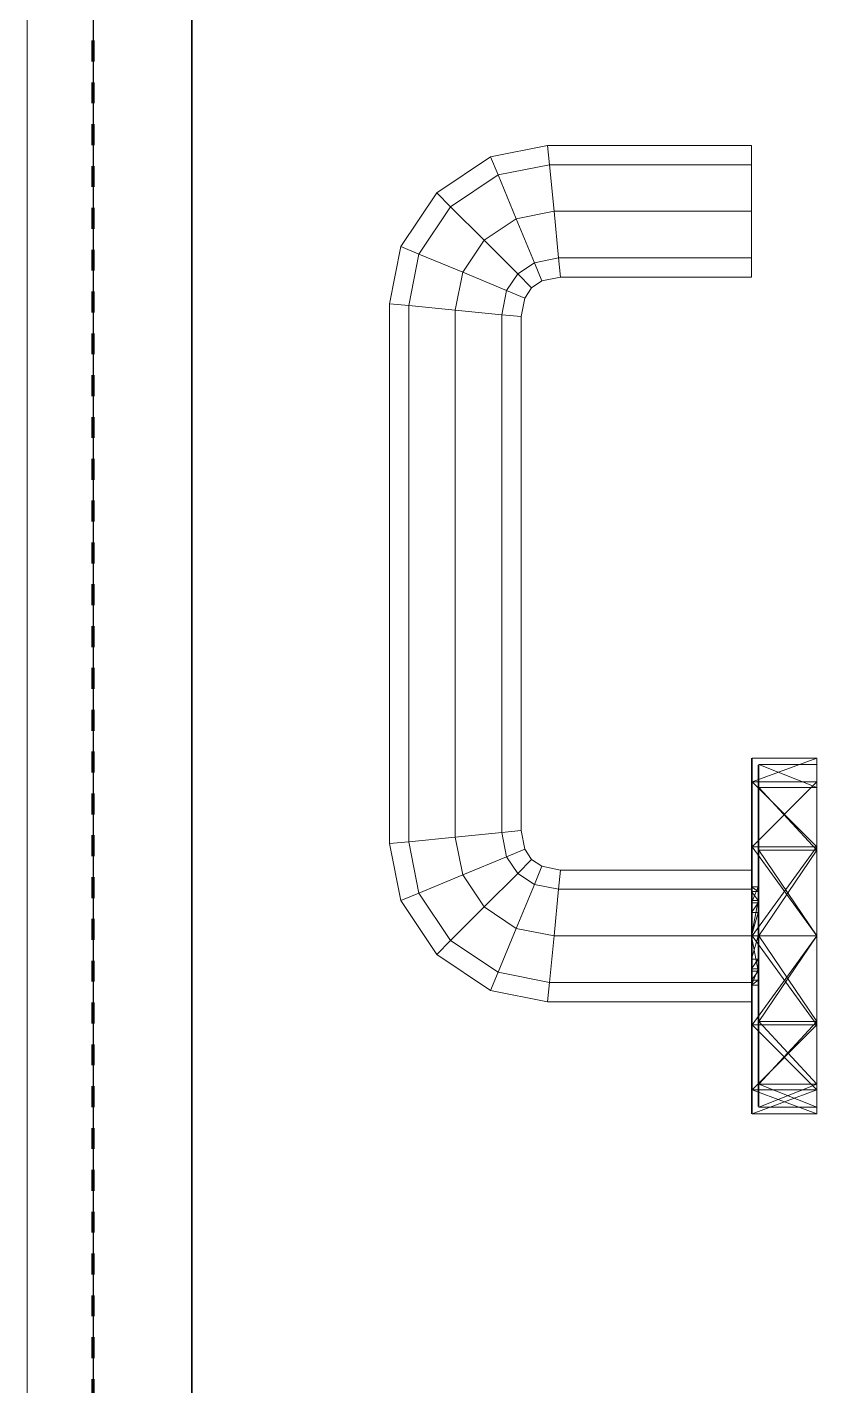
# Model space of a CAD drawing. Header units: millimetres. Extents: x -5300 to 98858, y -5196 to 93886.
# Drawn here: x 44705 to 44824.9, y 80933.7 to 81140 of the extents above; entities that cross this region are included whole.
import ezdxf

# ---------------------------------------------------------------- set-up
doc = ezdxf.new("R2010")
doc.units = ezdxf.units.MM
doc.linetypes.add('Штрих', pattern=[6.35, 3.175, -3.175])
doc.linetypes.add('Штрих_2_', pattern=[6.35, 3.175, -3.175])
for name, color, linetype, lineweight, true_color in [('_Разделитель помещений_', 4, 'Штрих', 70, 0x00ffff), ('Двери', 7, 'Continuous', 18, 0x7f7f7f), ('Стены', 7, 'Continuous', 18, 0x7f7f7f), ('Стены разрез', 7, 'Continuous', 50, 0x7f7f7f)]:
    doc.layers.add(name, color=color, linetype=linetype, lineweight=lineweight, true_color=true_color)

# ---------------------------------------------------------------- blocks, each defined once
blk = doc.blocks.new('СТВ_Перегородка_Кирпич 210889 - СТВ_Перегородка_Кирпич 210889-248465-Подвал')
at = {"layer": 'Стены', "color": 254, "true_color": 0xd4d4d4}
for p, q in [((44715, 80240), (44715, 81940)), ((44730, 80240), (44730, 81940)), ((44730, 81940), (44730, 80240))]:
    blk.add_line(p, q, dxfattribs=at)
at = {"layer": 'Стены разрез', "color": 254, "lineweight": 25, "true_color": 0xd4d4d4}
for p, q in [((44730, 87350), (44730, 79190)), ((44715, 84030), (44715, 79310)), ((44730, 79310), (44730, 84030))]:
    blk.add_line(p, q, dxfattribs=at)
blk = doc.blocks.new('Дп-10 211017 - Дп-10-248540-Подвал')
at = {"layer": 'Двери', "color": 254, "true_color": 0xd4d4d4}
for p, q in [((44705, 80240), (44705, 81940)), ((44705, 81940), (44705, 80240)), ((44715, 81940), (44715, 80240)), ((44715, 80240), (44715, 81940)), ((44715, 81940), (44715, 80240)), ((44715, 80240), (44715, 81940)), ((44705, 81840), (44705, 80340)), ((44705, 80340), (44705, 81840)), ((44715, 81840), (44715, 80340)), ((44715, 80340), (44715, 81840)), ((44715, 80340), (44715, 81840)), ((44715, 81840), (44715, 80340)), ((44775.36, 81120.28), (44784.02, 81122)), ((44784.02, 81122), (44775.36, 81120.28)), ((44784.02, 81122), (44784.3, 81119.07)), ((44784.3, 81119.07), (44784.02, 81122)), ((44784.02, 81122), (44815, 81122)), ((44784.3, 81119.07), (44784.02, 81122)), ((44815, 81122), (44784.02, 81122)), ((44784.02, 81122), (44784.3, 81119.07)), ((44815, 81122), (44815, 81119.07)), ((44815, 81119.07), (44815, 81122)), ((44815, 81122), (44815, 81119.07)), ((44815, 81119.07), (44815, 81122)), ((44767.18, 81114.82), (44775.36, 81120.28)), ((44775.36, 81120.28), (44767.18, 81114.82)), ((44775.36, 81120.28), (44776.5, 81117.52)), ((44776.5, 81117.52), (44775.36, 81120.28)), ((44776.5, 81117.52), (44775.36, 81120.28)), ((44775.36, 81120.28), (44776.5, 81117.52)), ((44784.3, 81119.07), (44776.5, 81117.52)), ((44776.5, 81117.52), (44784.3, 81119.07)), ((44776.5, 81117.52), (44784.3, 81119.07)), ((44784.3, 81119.07), (44776.5, 81117.52)), ((44815, 81119.07), (44784.3, 81119.07)), ((44784.3, 81119.07), (44785, 81112)), ((44785, 81112), (44784.3, 81119.07)), ((44784.3, 81119.07), (44815, 81119.07)), ((44784.3, 81119.07), (44815, 81119.07)), ((44785, 81112), (44784.3, 81119.07)), ((44815, 81119.07), (44784.3, 81119.07)), ((44784.3, 81119.07), (44785, 81112)), ((44815, 81119.07), (44815, 81112)), ((44815, 81112), (44815, 81119.07)), ((44815, 81119.07), (44815, 81112)), ((44815, 81112), (44815, 81119.07)), ((44776.5, 81117.52), (44769.3, 81112.7)), ((44769.3, 81112.7), (44776.5, 81117.52)), ((44769.3, 81112.7), (44776.5, 81117.52)), ((44776.5, 81117.52), (44769.3, 81112.7)), ((44776.5, 81117.52), (44779.26, 81110.86)), ((44779.26, 81110.86), (44776.5, 81117.52)), ((44779.26, 81110.86), (44776.5, 81117.52)), ((44776.5, 81117.52), (44779.26, 81110.86)), ((44761.72, 81106.64), (44767.18, 81114.82)), ((44767.18, 81114.82), (44761.72, 81106.64)), ((44767.18, 81114.82), (44769.3, 81112.7)), ((44769.3, 81112.7), (44767.18, 81114.82)), ((44769.3, 81112.7), (44767.18, 81114.82)), ((44767.18, 81114.82), (44769.3, 81112.7)), ((44769.3, 81112.7), (44764.48, 81105.5)), ((44764.48, 81105.5), (44769.3, 81112.7)), ((44764.48, 81105.5), (44769.3, 81112.7)), ((44769.3, 81112.7), (44764.48, 81105.5)), ((44769.3, 81112.7), (44774.39, 81107.61)), ((44774.39, 81107.61), (44769.3, 81112.7)), ((44774.39, 81107.61), (44769.3, 81112.7)), ((44769.3, 81112.7), (44774.39, 81107.61)), ((44779.26, 81110.86), (44774.39, 81107.61)), ((44774.39, 81107.61), (44779.26, 81110.86)), ((44774.39, 81107.61), (44779.26, 81110.86)), ((44779.26, 81110.86), (44774.39, 81107.61)), ((44785, 81112), (44779.26, 81110.86)), ((44779.26, 81110.86), (44785, 81112)), ((44779.26, 81110.86), (44785, 81112)), ((44785, 81112), (44779.26, 81110.86)), ((44779.26, 81110.86), (44782.02, 81104.2)), ((44782.02, 81104.2), (44779.26, 81110.86)), ((44782.02, 81104.2), (44779.26, 81110.86)), ((44779.26, 81110.86), (44782.02, 81104.2)), ((44815, 81112), (44785, 81112)), ((44785, 81112), (44785.7, 81104.93)), ((44785.7, 81104.93), (44785, 81112)), ((44785, 81112), (44815, 81112)), ((44815, 81112), (44785, 81112)), ((44785, 81112), (44785.7, 81104.93)), ((44785, 81112), (44815, 81112)), ((44785.7, 81104.93), (44785, 81112)), ((44815, 81112), (44815, 81104.93)), ((44815, 81104.93), (44815, 81112)), ((44815, 81104.93), (44815, 81112)), ((44815, 81112), (44815, 81104.93)), ((44760, 81097.98), (44761.72, 81106.64)), ((44761.72, 81106.64), (44760, 81097.98)), ((44761.72, 81106.64), (44764.48, 81105.5)), ((44764.48, 81105.5), (44761.72, 81106.64)), ((44764.48, 81105.5), (44761.72, 81106.64)), ((44761.72, 81106.64), (44764.48, 81105.5)), ((44774.39, 81107.61), (44771.14, 81102.74)), ((44771.14, 81102.74), (44774.39, 81107.61)), ((44771.14, 81102.74), (44774.39, 81107.61)), ((44774.39, 81107.61), (44771.14, 81102.74)), ((44774.39, 81107.61), (44779.49, 81102.51)), ((44779.49, 81102.51), (44774.39, 81107.61)), ((44779.49, 81102.51), (44774.39, 81107.61)), ((44774.39, 81107.61), (44779.49, 81102.51)), ((44764.48, 81105.5), (44762.93, 81097.7)), ((44762.93, 81097.7), (44764.48, 81105.5)), ((44762.93, 81097.7), (44764.48, 81105.5)), ((44764.48, 81105.5), (44762.93, 81097.7)), ((44764.48, 81105.5), (44771.14, 81102.74)), ((44771.14, 81102.74), (44764.48, 81105.5)), ((44771.14, 81102.74), (44764.48, 81105.5)), ((44764.48, 81105.5), (44771.14, 81102.74)), ((44782.02, 81104.2), (44779.49, 81102.51)), ((44779.49, 81102.51), (44782.02, 81104.2)), ((44779.49, 81102.51), (44782.02, 81104.2)), ((44782.02, 81104.2), (44779.49, 81102.51)), ((44785.7, 81104.93), (44782.02, 81104.2)), ((44782.02, 81104.2), (44785.7, 81104.93)), ((44782.02, 81104.2), (44785.7, 81104.93)), ((44785.7, 81104.93), (44782.02, 81104.2)), ((44782.02, 81104.2), (44783.16, 81101.44)), ((44783.16, 81101.44), (44782.02, 81104.2)), ((44783.16, 81101.44), (44782.02, 81104.2)), ((44782.02, 81104.2), (44783.16, 81101.44)), ((44785.7, 81104.93), (44815, 81104.93)), ((44815, 81104.93), (44785.7, 81104.93)), ((44785.7, 81104.93), (44785.98, 81102)), ((44785.7, 81104.93), (44815, 81104.93)), ((44785.98, 81102), (44785.7, 81104.93)), ((44815, 81104.93), (44785.7, 81104.93)), ((44785.7, 81104.93), (44785.98, 81102)), ((44785.98, 81102), (44785.7, 81104.93)), ((44815, 81104.93), (44815, 81102)), ((44815, 81102), (44815, 81104.93)), ((44815, 81102), (44815, 81104.93)), ((44815, 81104.93), (44815, 81102)), ((44771.14, 81102.74), (44770, 81097)), ((44770, 81097), (44771.14, 81102.74)), ((44770, 81097), (44771.14, 81102.74)), ((44771.14, 81102.74), (44770, 81097)), ((44771.14, 81102.74), (44777.8, 81099.98)), ((44777.8, 81099.98), (44771.14, 81102.74)), ((44777.8, 81099.98), (44771.14, 81102.74)), ((44771.14, 81102.74), (44777.8, 81099.98)), ((44779.49, 81102.51), (44777.8, 81099.98)), ((44777.8, 81099.98), (44779.49, 81102.51)), ((44777.8, 81099.98), (44779.49, 81102.51)), ((44779.49, 81102.51), (44777.8, 81099.98)), ((44779.49, 81102.51), (44781.6, 81100.4)), ((44781.6, 81100.4), (44779.49, 81102.51)), ((44781.6, 81100.4), (44779.49, 81102.51)), ((44779.49, 81102.51), (44781.6, 81100.4)), ((44785.98, 81102), (44783.16, 81101.44)), ((44783.16, 81101.44), (44785.98, 81102)), ((44785.98, 81102), (44815, 81102)), ((44815, 81102), (44785.98, 81102)), ((44777.8, 81099.98), (44777.07, 81096.3)), ((44777.07, 81096.3), (44777.8, 81099.98)), ((44777.07, 81096.3), (44777.8, 81099.98)), ((44777.8, 81099.98), (44777.07, 81096.3)), ((44777.8, 81099.98), (44780.56, 81098.84)), ((44780.56, 81098.84), (44777.8, 81099.98)), ((44780.56, 81098.84), (44777.8, 81099.98)), ((44777.8, 81099.98), (44780.56, 81098.84)), ((44781.6, 81100.4), (44780.56, 81098.84)), ((44780.56, 81098.84), (44781.6, 81100.4)), ((44783.16, 81101.44), (44781.6, 81100.4)), ((44781.6, 81100.4), (44783.16, 81101.44)), ((44760, 81016.02), (44760, 81097.98)), ((44760, 81097.98), (44762.93, 81097.7)), ((44762.93, 81097.7), (44760, 81097.98)), ((44760, 81097.98), (44760, 81016.02)), ((44762.93, 81097.7), (44760, 81097.98)), ((44760, 81097.98), (44762.93, 81097.7)), ((44762.93, 81097.7), (44762.93, 81016.3)), ((44762.93, 81016.3), (44762.93, 81097.7)), ((44762.93, 81016.3), (44762.93, 81097.7)), ((44762.93, 81097.7), (44770, 81097)), ((44770, 81097), (44762.93, 81097.7)), ((44762.93, 81097.7), (44762.93, 81016.3)), ((44770, 81097), (44762.93, 81097.7)), ((44762.93, 81097.7), (44770, 81097)), ((44780.56, 81098.84), (44780, 81096.02)), ((44780, 81096.02), (44780.56, 81098.84)), ((44770, 81097), (44770, 81017)), ((44770, 81017), (44770, 81097)), ((44770, 81017), (44770, 81097)), ((44770, 81097), (44777.07, 81096.3)), ((44777.07, 81096.3), (44770, 81097)), ((44770, 81097), (44770, 81017)), ((44777.07, 81096.3), (44770, 81097)), ((44770, 81097), (44777.07, 81096.3)), ((44777.07, 81096.3), (44777.07, 81017.7)), ((44777.07, 81017.7), (44777.07, 81096.3)), ((44777.07, 81017.7), (44777.07, 81096.3)), ((44777.07, 81096.3), (44780, 81096.02)), ((44780, 81096.02), (44777.07, 81096.3)), ((44777.07, 81096.3), (44777.07, 81017.7)), ((44780, 81096.02), (44777.07, 81096.3)), ((44777.07, 81096.3), (44780, 81096.02)), ((44780, 81096.02), (44780, 81017.98)), ((44780, 81017.98), (44780, 81096.02)), ((44815, 81025.38), (44815, 81029)), ((44815, 81029), (44815, 81025.38)), ((44815, 81015.5), (44815, 81029)), ((44815, 81025.3), (44815, 81028.9)), ((44815, 81028.9), (44815, 81025.3)), ((44815, 81007), (44815, 81028.9)), ((44815, 81007), (44815, 81028.9)), ((44815, 81028.9), (44815, 81007)), ((44815.1, 81025.38), (44815.1, 81029)), ((44815.1, 81029), (44815.1, 81025.38)), ((44824.9, 81029), (44815.1, 81029)), ((44815.1, 81025.38), (44824.9, 81029)), ((44824.9, 81029), (44815.1, 81025.38)), ((44815.1, 81025.38), (44815.1, 81029)), ((44815.1, 81029), (44815.1, 81025.38)), ((44824.9, 81029), (44815.1, 81029)), ((44815.1, 81025.38), (44824.9, 81029)), ((44824.9, 81029), (44815.1, 81025.38)), ((44816, 81024.43), (44816, 81027.9)), ((44816, 81024.43), (44816, 81027.9)), ((44816, 81007), (44816, 81027.9)), ((44816, 81007), (44816, 81027.9)), ((44816, 81007), (44816, 81027.9)), ((44816.1, 81024.51), (44816.1, 81028)), ((44816.1, 81024.51), (44816.1, 81028)), ((44824.9, 81028), (44816.1, 81028)), ((44824.9, 81024.51), (44816.1, 81028)), ((44824.9, 81024.51), (44816.1, 81028)), ((44824.9, 81025.38), (44824.9, 81029)), ((44824.9, 81029), (44824.9, 81025.38)), ((44824.9, 81025.38), (44824.9, 81029)), ((44824.9, 81029), (44824.9, 81025.38)), ((44824.9, 81024.51), (44824.9, 81028)), ((44824.9, 81024.51), (44824.9, 81028)), ((44815, 81015.5), (44815, 81025.38)), ((44815, 81025.38), (44815, 81015.5)), ((44815, 81015.5), (44815, 81025.38)), ((44815, 81015.45), (44815, 81025.3)), ((44815, 81025.3), (44815, 81015.45)), ((44815, 81009.46), (44815, 81025.3)), ((44815, 81008.72), (44815, 81025.3)), ((44815, 81025.3), (44815, 81007)), ((44815, 81007), (44815, 81025.3)), ((44815, 81007), (44815, 81025.3)), ((44815.1, 81025.38), (44815.1, 81015.5)), ((44815.1, 81025.38), (44815.1, 81015.5)), ((44824.9, 81025.38), (44815.1, 81025.38)), ((44815.1, 81025.38), (44824.9, 81015.5)), ((44824.9, 81025.38), (44815.1, 81025.38)), ((44824.9, 81025.38), (44815.1, 81015.5)), ((44815.1, 81015.5), (44815.1, 81025.38)), ((44815.1, 81025.38), (44815.1, 81015.5)), ((44824.9, 81015.5), (44815.1, 81025.38)), ((44824.9, 81025.38), (44815.1, 81025.38)), ((44824.9, 81025.38), (44815.1, 81025.38)), ((44824.9, 81025.38), (44815.1, 81015.5)), ((44816, 81024.43), (44816, 81014.95)), ((44816, 81014.95), (44816, 81024.43)), ((44816, 81009.46), (44816, 81024.43)), ((44816, 81008.72), (44816, 81024.43)), ((44816, 81007), (44816, 81024.43)), ((44816, 81007), (44816, 81024.43)), ((44816, 81007), (44816, 81024.43)), ((44816.1, 81024.51), (44816.1, 81015)), ((44816.1, 81015), (44816.1, 81024.51)), ((44816.1, 81024.51), (44824.9, 81024.51)), ((44816.1, 81024.51), (44824.9, 81015)), ((44824.9, 81015), (44816.1, 81024.51)), ((44824.9, 81024.51), (44816.1, 81024.51)), ((44824.9, 81025.38), (44824.9, 81015.5)), ((44824.9, 81025.38), (44824.9, 81015.5)), ((44824.9, 81015.5), (44824.9, 81025.38)), ((44824.9, 81025.38), (44824.9, 81015.5)), ((44824.9, 81024.51), (44824.9, 81015)), ((44824.9, 81015), (44824.9, 81024.51)), ((44770, 81017), (44777.07, 81017.7)), ((44777.07, 81017.7), (44770, 81017)), ((44777.07, 81017.7), (44770, 81017)), ((44770, 81017), (44777.07, 81017.7)), ((44777.07, 81017.7), (44780, 81017.98)), ((44780, 81017.98), (44777.07, 81017.7)), ((44780, 81017.98), (44777.07, 81017.7)), ((44777.07, 81017.7), (44780, 81017.98)), ((44777.07, 81017.7), (44777.8, 81014.02)), ((44777.8, 81014.02), (44777.07, 81017.7)), ((44777.8, 81014.02), (44777.07, 81017.7)), ((44777.07, 81017.7), (44777.8, 81014.02)), ((44780, 81017.98), (44780.56, 81015.16)), ((44780.56, 81015.16), (44780, 81017.98)), ((44760, 81016.02), (44762.93, 81016.3)), ((44762.93, 81016.3), (44760, 81016.02)), ((44762.93, 81016.3), (44760, 81016.02)), ((44760, 81016.02), (44762.93, 81016.3)), ((44761.72, 81007.36), (44760, 81016.02)), ((44760, 81016.02), (44761.72, 81007.36)), ((44762.93, 81016.3), (44770, 81017)), ((44770, 81017), (44762.93, 81016.3)), ((44770, 81017), (44762.93, 81016.3)), ((44762.93, 81016.3), (44770, 81017)), ((44762.93, 81016.3), (44764.48, 81008.5)), ((44764.48, 81008.5), (44762.93, 81016.3)), ((44764.48, 81008.5), (44762.93, 81016.3)), ((44762.93, 81016.3), (44764.48, 81008.5)), ((44770, 81017), (44771.14, 81011.26)), ((44771.14, 81011.26), (44770, 81017)), ((44771.14, 81011.26), (44770, 81017)), ((44770, 81017), (44771.14, 81011.26)), ((44777.8, 81014.02), (44780.56, 81015.16)), ((44780.56, 81015.16), (44777.8, 81014.02)), ((44780.56, 81015.16), (44777.8, 81014.02)), ((44777.8, 81014.02), (44780.56, 81015.16)), ((44780.56, 81015.16), (44781.6, 81013.6)), ((44781.6, 81013.6), (44780.56, 81015.16)), ((44815, 81002), (44815, 81015.5)), ((44815, 81015.5), (44815, 81002)), ((44815, 81015.5), (44815, 81015.5)), ((44815, 81015.5), (44815, 80988.5)), ((44815, 81015.5), (44815, 80988.5)), ((44815, 81015.5), (44815, 80988.5)), ((44815, 81015.45), (44815, 81002)), ((44815, 81015.45), (44815, 81002)), ((44815, 81008.72), (44815, 81015.45)), ((44815, 81015.45), (44815, 81007.37)), ((44815, 81007), (44815, 81015.45)), ((44815, 81007), (44815, 81015.45)), ((44815, 81015.45), (44815, 81005.54)), ((44815.1, 81015.5), (44815.1, 81002)), ((44815.1, 81015.5), (44815.1, 81002)), ((44815.1, 81015.5), (44824.9, 81015.5)), ((44815.1, 81015.5), (44824.9, 81002)), ((44824.9, 81015.5), (44815.1, 81015.5)), ((44824.9, 81015.5), (44815.1, 81002)), ((44815.1, 81002), (44815.1, 81015.5)), ((44815.1, 81015.5), (44815.1, 81002)), ((44824.9, 81002), (44815.1, 81015.5)), ((44824.9, 81015.5), (44815.1, 81015.5)), ((44824.9, 81015.5), (44815.1, 81015.5)), ((44824.9, 81015.5), (44815.1, 81002)), ((44824.9, 81015.5), (44824.9, 81002)), ((44824.9, 81015.5), (44824.9, 81002)), ((44824.9, 81002), (44824.9, 81015.5)), ((44824.9, 81015.5), (44824.9, 81002)), ((44771.14, 81011.26), (44777.8, 81014.02)), ((44777.8, 81014.02), (44771.14, 81011.26)), ((44777.8, 81014.02), (44771.14, 81011.26)), ((44771.14, 81011.26), (44777.8, 81014.02)), ((44777.8, 81014.02), (44779.49, 81011.49)), ((44779.49, 81011.49), (44777.8, 81014.02)), ((44779.49, 81011.49), (44777.8, 81014.02)), ((44777.8, 81014.02), (44779.49, 81011.49)), ((44779.49, 81011.49), (44781.6, 81013.6)), ((44781.6, 81013.6), (44779.49, 81011.49)), ((44781.6, 81013.6), (44779.49, 81011.49)), ((44779.49, 81011.49), (44781.6, 81013.6)), ((44781.6, 81013.6), (44783.16, 81012.56)), ((44783.16, 81012.56), (44781.6, 81013.6)), ((44816, 81014.95), (44816, 81002)), ((44816, 81002), (44816, 81014.95)), ((44816, 81008.72), (44816, 81014.95)), ((44816, 81007.37), (44816, 81014.95)), ((44816, 81007), (44816, 81014.95)), ((44816, 81007), (44816, 81014.95)), ((44816, 81005.54), (44816, 81014.95)), ((44816.1, 81015), (44816.1, 81002)), ((44816.1, 81002), (44816.1, 81015)), ((44824.9, 81015), (44816.1, 81015)), ((44824.9, 81015), (44816.1, 81002)), ((44824.9, 81002), (44816.1, 81015)), ((44824.9, 81015), (44816.1, 81015)), ((44824.9, 81015), (44824.9, 81002)), ((44824.9, 81002), (44824.9, 81015)), ((44764.48, 81008.5), (44771.14, 81011.26)), ((44771.14, 81011.26), (44764.48, 81008.5)), ((44771.14, 81011.26), (44764.48, 81008.5)), ((44764.48, 81008.5), (44771.14, 81011.26)), ((44771.14, 81011.26), (44774.39, 81006.39)), ((44774.39, 81006.39), (44771.14, 81011.26)), ((44774.39, 81006.39), (44771.14, 81011.26)), ((44771.14, 81011.26), (44774.39, 81006.39)), ((44774.39, 81006.39), (44779.49, 81011.49)), ((44779.49, 81011.49), (44774.39, 81006.39)), ((44779.49, 81011.49), (44774.39, 81006.39)), ((44774.39, 81006.39), (44779.49, 81011.49)), ((44779.49, 81011.49), (44782.02, 81009.8)), ((44782.02, 81009.8), (44779.49, 81011.49)), ((44782.02, 81009.8), (44779.49, 81011.49)), ((44779.49, 81011.49), (44782.02, 81009.8)), ((44782.02, 81009.8), (44783.16, 81012.56)), ((44783.16, 81012.56), (44782.02, 81009.8)), ((44783.16, 81012.56), (44782.02, 81009.8)), ((44782.02, 81009.8), (44783.16, 81012.56)), ((44783.16, 81012.56), (44785.98, 81012)), ((44785.98, 81012), (44783.16, 81012.56)), ((44785.7, 81009.07), (44785.98, 81012)), ((44785.98, 81012), (44785.7, 81009.07)), ((44785.98, 81012), (44785.7, 81009.07)), ((44785.7, 81009.07), (44785.98, 81012)), ((44785.98, 81012), (44815, 81012)), ((44815, 81012), (44785.98, 81012)), ((44815, 81012), (44815, 81009.07)), ((44815, 81009.07), (44815, 81012)), ((44779.26, 81003.14), (44782.02, 81009.8)), ((44782.02, 81009.8), (44779.26, 81003.14)), ((44782.02, 81009.8), (44779.26, 81003.14)), ((44779.26, 81003.14), (44782.02, 81009.8)), ((44782.02, 81009.8), (44785.7, 81009.07)), ((44785.7, 81009.07), (44782.02, 81009.8)), ((44785.7, 81009.07), (44782.02, 81009.8)), ((44782.02, 81009.8), (44785.7, 81009.07)), ((44785, 81002), (44785.7, 81009.07)), ((44785.7, 81009.07), (44785, 81002)), ((44785.7, 81009.07), (44785, 81002)), ((44785, 81002), (44785.7, 81009.07)), ((44785.7, 81009.07), (44815, 81009.07)), ((44815, 81009.07), (44785.7, 81009.07)), ((44815, 81009.07), (44785.7, 81009.07)), ((44785.7, 81009.07), (44815, 81009.07)), ((44815, 81009.46), (44815, 81008.72)), ((44815, 81009.46), (44815, 81007)), ((44815, 81009.46), (44816, 81009.46)), ((44815, 81009.46), (44815, 81007)), ((44815, 81009.46), (44816, 81008.72)), ((44815, 81007), (44816, 81009.46)), ((44815, 81009.07), (44815, 81002)), ((44815, 81002), (44815, 81009.07)), ((44816, 81009.46), (44816, 81008.72)), ((44816, 81009.46), (44816, 81007)), ((44816, 81009.46), (44816, 81007)), ((44761.72, 81007.36), (44764.48, 81008.5)), ((44764.48, 81008.5), (44761.72, 81007.36)), ((44764.48, 81008.5), (44761.72, 81007.36)), ((44761.72, 81007.36), (44764.48, 81008.5)), ((44767.18, 80999.18), (44761.72, 81007.36)), ((44761.72, 81007.36), (44767.18, 80999.18)), ((44764.48, 81008.5), (44769.3, 81001.3)), ((44769.3, 81001.3), (44764.48, 81008.5)), ((44769.3, 81001.3), (44764.48, 81008.5)), ((44764.48, 81008.5), (44769.3, 81001.3)), ((44815, 81008.72), (44815, 81007.37)), ((44815, 81008.72), (44816, 81008.72)), ((44815, 81008.72), (44816, 81007.37)), ((44815, 81007.37), (44815, 81002)), ((44816, 81007.37), (44815, 81007.37)), ((44816, 81007.37), (44815, 81002)), ((44815, 81007.37), (44815, 81002)), ((44815, 81007), (44816, 81007)), ((44815, 81007), (44816, 81007)), ((44815, 81007), (44815, 81005.54)), ((44815, 81007), (44815, 81007)), ((44815, 81007), (44815, 81007)), ((44815, 81007), (44816, 81007)), ((44815, 81007), (44816, 81007)), ((44815, 81007), (44816, 81007)), ((44815, 81007), (44815, 81007)), ((44815, 81007), (44816, 81007)), ((44815, 81007), (44816, 81007)), ((44815, 81007), (44815, 81007)), ((44815, 81007), (44816, 81007)), ((44815, 81007), (44816, 81007)), ((44815, 81007), (44815, 81007)), ((44815, 81007), (44816, 81007)), ((44815, 81007), (44816, 81007)), ((44816, 81007), (44815, 81005.54)), ((44816, 81008.72), (44816, 81007.37)), ((44816, 81007.37), (44816, 81002)), ((44816, 81007.37), (44816, 81002)), ((44816, 81007), (44816, 81005.54)), ((44816, 81007), (44816, 81007)), ((44816, 81007), (44816, 81007)), ((44816, 81007), (44816, 81007)), ((44816, 81007), (44816, 81007)), ((44816, 81007), (44816, 81007)), ((44769.3, 81001.3), (44774.39, 81006.39)), ((44774.39, 81006.39), (44769.3, 81001.3)), ((44774.39, 81006.39), (44769.3, 81001.3)), ((44769.3, 81001.3), (44774.39, 81006.39)), ((44774.39, 81006.39), (44779.26, 81003.14)), ((44779.26, 81003.14), (44774.39, 81006.39)), ((44779.26, 81003.14), (44774.39, 81006.39)), ((44774.39, 81006.39), (44779.26, 81003.14)), ((44815, 81002), (44815, 81005.54)), ((44815, 81002), (44815, 81005.54)), ((44815, 81002), (44816, 81005.54)), ((44815, 81005.54), (44816, 81005.54)), ((44816, 81005.54), (44816, 81002)), ((44816, 81005.54), (44816, 81002)), ((44776.5, 80996.48), (44779.26, 81003.14)), ((44779.26, 81003.14), (44776.5, 80996.48)), ((44779.26, 81003.14), (44776.5, 80996.48)), ((44776.5, 80996.48), (44779.26, 81003.14)), ((44779.26, 81003.14), (44785, 81002)), ((44785, 81002), (44779.26, 81003.14)), ((44785, 81002), (44779.26, 81003.14)), ((44779.26, 81003.14), (44785, 81002)), ((44767.18, 80999.18), (44769.3, 81001.3)), ((44769.3, 81001.3), (44767.18, 80999.18)), ((44769.3, 81001.3), (44767.18, 80999.18)), ((44767.18, 80999.18), (44769.3, 81001.3)), ((44769.3, 81001.3), (44776.5, 80996.48)), ((44776.5, 80996.48), (44769.3, 81001.3)), ((44776.5, 80996.48), (44769.3, 81001.3)), ((44769.3, 81001.3), (44776.5, 80996.48)), ((44784.3, 80994.93), (44785, 81002)), ((44785, 81002), (44784.3, 80994.93)), ((44785, 81002), (44784.3, 80994.93)), ((44784.3, 80994.93), (44785, 81002)), ((44785, 81002), (44815, 81002)), ((44815, 81002), (44785, 81002)), ((44815, 81002), (44785, 81002)), ((44785, 81002), (44815, 81002)), ((44815, 81002), (44815, 80988.55)), ((44815, 81002), (44815, 80988.55)), ((44815, 81002), (44815, 80996.63)), ((44815, 81002), (44815, 80998.46)), ((44815, 81002), (44815, 81002)), ((44815, 81002), (44816, 81002)), ((44815, 81002), (44816, 80996.63)), ((44815, 81002), (44815, 80996.63)), ((44815, 81002), (44815, 81002)), ((44815, 81002), (44815, 80998.46)), ((44815, 81002), (44816, 81002)), ((44816, 81002), (44815, 80998.46)), ((44815, 81002), (44815, 80988.5)), ((44815, 81002), (44815, 80988.5)), ((44815, 81002), (44815, 80994.93)), ((44815, 80994.93), (44815, 81002)), ((44815.1, 81002), (44815.1, 80988.5)), ((44815.1, 81002), (44815.1, 80988.5)), ((44815.1, 81002), (44824.9, 81002)), ((44815.1, 81002), (44824.9, 80988.5)), ((44824.9, 81002), (44815.1, 81002)), ((44824.9, 81002), (44815.1, 80988.5)), ((44815.1, 80988.5), (44815.1, 81002)), ((44815.1, 81002), (44815.1, 80988.5)), ((44824.9, 80988.5), (44815.1, 81002)), ((44824.9, 81002), (44815.1, 81002)), ((44824.9, 81002), (44815.1, 81002)), ((44824.9, 81002), (44815.1, 80988.5)), ((44816, 81002), (44816, 80989.05)), ((44816, 81002), (44816, 80989.05)), ((44816, 81002), (44816, 80996.63)), ((44816, 81002), (44816, 80998.46)), ((44816, 81002), (44816, 81002)), ((44816, 81002), (44816, 80996.63)), ((44816, 81002), (44816, 81002)), ((44816, 81002), (44816, 80998.46)), ((44816.1, 81002), (44816.1, 80989)), ((44816.1, 81002), (44816.1, 80989)), ((44824.9, 81002), (44816.1, 81002)), ((44824.9, 81002), (44816.1, 80989)), ((44816.1, 81002), (44824.9, 81002)), ((44816.1, 81002), (44824.9, 80989)), ((44824.9, 81002), (44824.9, 80988.5)), ((44824.9, 81002), (44824.9, 80989)), ((44824.9, 81002), (44824.9, 80988.5)), ((44824.9, 81002), (44824.9, 80989)), ((44824.9, 80988.5), (44824.9, 81002)), ((44824.9, 81002), (44824.9, 80988.5)), ((44775.36, 80993.72), (44767.18, 80999.18)), ((44767.18, 80999.18), (44775.36, 80993.72)), ((44815, 80997), (44815, 80998.46)), ((44815, 80988.55), (44815, 80998.46)), ((44815, 80997), (44816, 80998.46)), ((44815, 80998.46), (44816, 80998.46)), ((44815, 80994.54), (44815, 80997)), ((44815, 80997), (44816, 80997)), ((44815, 80997), (44816, 80997)), ((44815, 80994.54), (44815, 80997)), ((44815, 80994.54), (44816, 80997)), ((44815, 80997), (44815, 80997)), ((44815, 80997), (44815, 80978.7)), ((44815, 80997), (44816, 80997)), ((44815, 80997), (44816, 80997)), ((44815, 80997), (44815, 80997)), ((44815, 80997), (44815, 80975.1)), ((44815, 80988.55), (44815, 80997)), ((44815, 80988.55), (44815, 80997)), ((44815, 80997), (44815, 80997)), ((44815, 80997), (44816, 80997)), ((44815, 80997), (44816, 80997)), ((44815, 80997), (44816, 80997)), ((44815, 80997), (44815, 80997)), ((44815, 80997), (44815, 80978.7)), ((44816, 80997), (44815, 80997)), ((44816, 80997), (44815, 80997)), ((44816, 80997), (44815, 80997)), ((44816, 80997), (44815, 80997)), ((44815, 80997), (44815, 80997)), ((44815, 80997), (44815, 80975.1)), ((44815, 80997), (44815, 80978.7)), ((44815, 80997), (44815, 80975.1)), ((44815, 80996.63), (44815, 80995.28)), ((44815, 80996.63), (44815, 80988.55)), ((44815, 80996.63), (44816, 80996.63)), ((44815, 80995.28), (44816, 80996.63)), ((44816, 80998.46), (44816, 80997)), ((44816, 80989.05), (44816, 80998.46)), ((44816, 80994.54), (44816, 80997)), ((44816, 80994.54), (44816, 80997)), ((44816, 80989.05), (44816, 80997)), ((44816, 80989.05), (44816, 80997)), ((44816, 80997), (44816, 80997)), ((44816, 80997), (44816, 80997)), ((44816, 80997), (44816, 80979.57)), ((44816, 80979.57), (44816, 80997)), ((44816, 80997), (44816, 80997)), ((44816, 80997), (44816, 80997)), ((44816, 80997), (44816, 80976.1)), ((44816, 80997), (44816, 80997)), ((44816, 80997), (44816, 80976.1)), ((44816, 80997), (44816, 80979.57)), ((44816, 80997), (44816, 80976.1)), ((44816, 80996.63), (44816, 80995.28)), ((44816, 80996.63), (44816, 80989.05)), ((44775.36, 80993.72), (44776.5, 80996.48)), ((44776.5, 80996.48), (44775.36, 80993.72)), ((44776.5, 80996.48), (44775.36, 80993.72)), ((44775.36, 80993.72), (44776.5, 80996.48)), ((44776.5, 80996.48), (44784.3, 80994.93)), ((44784.3, 80994.93), (44776.5, 80996.48)), ((44784.3, 80994.93), (44776.5, 80996.48)), ((44776.5, 80996.48), (44784.3, 80994.93)), ((44784.02, 80992), (44784.3, 80994.93)), ((44784.3, 80994.93), (44784.02, 80992)), ((44784.3, 80994.93), (44784.02, 80992)), ((44784.02, 80992), (44784.3, 80994.93)), ((44784.3, 80994.93), (44815, 80994.93)), ((44815, 80994.93), (44784.3, 80994.93)), ((44815, 80994.93), (44784.3, 80994.93)), ((44784.3, 80994.93), (44815, 80994.93)), ((44815, 80995.28), (44815, 80994.54)), ((44815, 80995.28), (44815, 80988.55)), ((44815, 80995.28), (44816, 80995.28)), ((44815, 80995.28), (44815, 80978.7)), ((44816, 80995.28), (44815, 80994.54)), ((44815, 80994.93), (44815, 80992)), ((44815, 80992), (44815, 80994.93)), ((44816, 80994.54), (44815, 80994.54)), ((44815, 80994.54), (44815, 80978.7)), ((44816, 80995.28), (44816, 80994.54)), ((44816, 80989.05), (44816, 80995.28)), ((44816, 80995.28), (44816, 80979.57)), ((44816, 80994.54), (44816, 80979.57)), ((44784.02, 80992), (44775.36, 80993.72)), ((44775.36, 80993.72), (44784.02, 80992)), ((44815, 80992), (44784.02, 80992)), ((44784.02, 80992), (44815, 80992)), ((44815, 80988.55), (44815, 80978.7)), ((44815, 80988.55), (44815, 80978.7)), ((44815, 80988.5), (44815, 80978.62)), ((44815, 80978.62), (44815, 80988.5)), ((44815, 80988.5), (44815, 80988.5)), ((44815, 80978.62), (44815, 80988.5)), ((44815, 80975), (44815, 80988.5)), ((44815.1, 80988.5), (44815.1, 80978.62)), ((44815.1, 80988.5), (44815.1, 80978.62)), ((44815.1, 80988.5), (44824.9, 80988.5)), ((44815.1, 80988.5), (44824.9, 80978.62)), ((44824.9, 80988.5), (44815.1, 80988.5)), ((44824.9, 80988.5), (44815.1, 80978.62)), ((44815.1, 80988.5), (44815.1, 80978.62)), ((44815.1, 80988.5), (44815.1, 80978.62)), ((44815.1, 80988.5), (44824.9, 80988.5)), ((44824.9, 80988.5), (44815.1, 80978.62)), ((44824.9, 80988.5), (44815.1, 80988.5)), ((44824.9, 80988.5), (44815.1, 80978.62)), ((44816, 80989.05), (44816, 80979.57)), ((44816, 80989.05), (44816, 80979.57)), ((44816.1, 80989), (44816.1, 80979.49)), ((44816.1, 80989), (44816.1, 80979.49)), ((44824.9, 80989), (44816.1, 80989)), ((44824.9, 80989), (44816.1, 80979.49)), ((44816.1, 80989), (44824.9, 80989)), ((44816.1, 80989), (44824.9, 80979.49)), ((44824.9, 80989), (44824.9, 80979.49)), ((44824.9, 80989), (44824.9, 80979.49)), ((44824.9, 80988.5), (44824.9, 80978.62)), ((44824.9, 80988.5), (44824.9, 80978.62)), ((44824.9, 80988.5), (44824.9, 80978.62)), ((44824.9, 80988.5), (44824.9, 80978.62)), ((44815, 80978.7), (44815, 80975.1)), ((44815, 80975.1), (44815, 80978.7)), ((44815, 80978.62), (44815, 80975)), ((44815, 80975), (44815, 80978.62)), ((44815.1, 80978.62), (44815.1, 80975)), ((44815.1, 80975), (44815.1, 80978.62)), ((44815.1, 80978.62), (44824.9, 80978.62)), ((44815.1, 80978.62), (44824.9, 80975)), ((44815.1, 80975), (44824.9, 80978.62)), ((44824.9, 80978.62), (44815.1, 80978.62)), ((44815.1, 80978.62), (44815.1, 80975)), ((44815.1, 80975), (44815.1, 80978.62)), ((44815.1, 80978.62), (44824.9, 80978.62)), ((44815.1, 80978.62), (44824.9, 80975)), ((44815.1, 80975), (44824.9, 80978.62)), ((44824.9, 80978.62), (44815.1, 80978.62)), ((44816, 80979.57), (44816, 80976.1)), ((44816, 80979.57), (44816, 80976.1)), ((44816.1, 80979.49), (44816.1, 80976)), ((44816.1, 80979.49), (44816.1, 80976)), ((44824.9, 80979.49), (44816.1, 80979.49)), ((44824.9, 80979.49), (44816.1, 80976)), ((44816.1, 80979.49), (44824.9, 80979.49)), ((44816.1, 80979.49), (44824.9, 80976)), ((44824.9, 80979.49), (44824.9, 80976)), ((44824.9, 80979.49), (44824.9, 80976)), ((44824.9, 80978.62), (44824.9, 80975)), ((44824.9, 80975), (44824.9, 80978.62)), ((44824.9, 80978.62), (44824.9, 80975)), ((44824.9, 80975), (44824.9, 80978.62)), ((44824.9, 80976), (44816.1, 80976)), ((44815.1, 80975), (44824.9, 80975)), ((44815.1, 80975), (44824.9, 80975))]:
    blk.add_line(p, q, dxfattribs=at)
blk = doc.blocks.new('Дп-10 211017 - Дп-10 211017-248544-Подвал')
blk.add_blockref('Дп-10 211017 - Дп-10-248540-Подвал', (0, 0))

msp = doc.modelspace()

# ---------------------------------------------------------------- linework, layer by layer
at = {"layer": '_Разделитель помещений_', "color": 131, "linetype": 'Штрих_2_', "true_color": 0xaaffff}
msp.add_line((44715, 79325), (44715, 84015), dxfattribs=at)

# ---------------------------------------------------------------- block references
at = {"layer": 'Двери', "color": 254, "true_color": 0xd4d4d4}
msp.add_blockref('Дп-10 211017 - Дп-10 211017-248544-Подвал', (0, 0), dxfattribs=at)
at = {"layer": 'Стены', "color": 254, "true_color": 0xd4d4d4}
msp.add_blockref('СТВ_Перегородка_Кирпич 210889 - СТВ_Перегородка_Кирпич 210889-248465-Подвал', (0, 0), dxfattribs=at)

doc.saveas('drawing.dxf')
